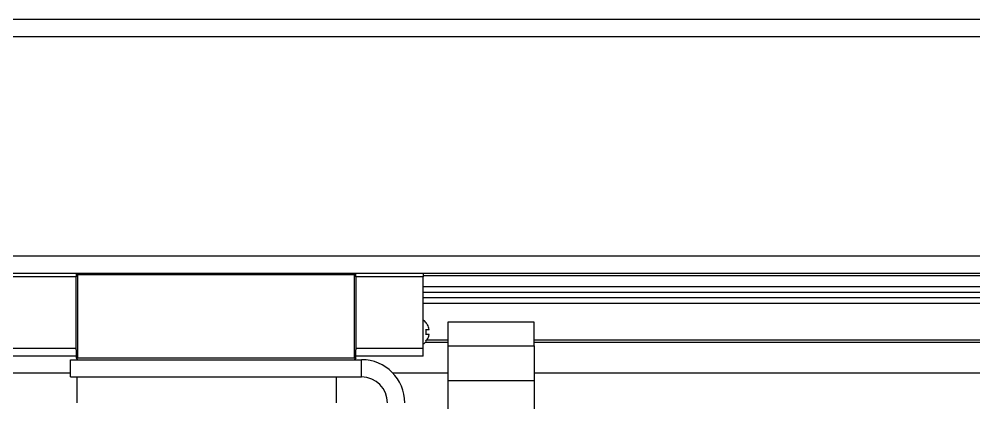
# Model space of a CAD drawing. Header units: millimetres. Extents: x -358 to 836, y 5 to 1249.
# Drawn here: x 250 to 360.6, y 695.8 to 740.2 of the extents above; entities that cross this region are included whole.
import ezdxf

# ---------------------------------------------------------------- set-up
doc = ezdxf.new("R2010")
doc.units = ezdxf.units.MM

msp = doc.modelspace()

# ---------------------------------------------------------------- linework, layer by layer
at = {"color": 7, "linetype": 'Continuous', "lineweight": 25}
for p, q in [((88.56, 740.21), (487.46, 740.21)), ((87.96, 712.81), (487.96, 712.81)), ((248.83, 710.81), (256.63, 710.81)), ((256.63, 710.41), (248.83, 710.41)), ((256.63, 710.81), (256.83, 710.81)), ((256.83, 710.81), (256.63, 710.61)), ((256.63, 710.81), (256.63, 710.61)), ((256.83, 710.61), (256.63, 710.61)), ((256.63, 710.61), (256.63, 710.41)), ((256.63, 702.15), (256.63, 710.41)), ((256.83, 710.81), (288.83, 710.81)), ((256.83, 710.61), (256.83, 710.81)), ((256.83, 701.01), (256.83, 710.61)), ((288.83, 710.61), (256.83, 710.61)), ((288.83, 710.81), (289.03, 710.81)), ((288.83, 710.81), (288.83, 710.61)), ((289.03, 710.61), (288.83, 710.81)), ((288.83, 710.61), (288.83, 701.01)), ((289.03, 710.61), (288.83, 710.61)), ((289.03, 710.61), (289.03, 710.81)), ((289.03, 710.81), (296.83, 710.81)), ((289.03, 710.41), (289.03, 710.61)), ((296.83, 710.41), (289.03, 710.41)), ((289.03, 710.41), (289.03, 702.15)), ((296.83, 710.81), (487.96, 710.81)), ((296.83, 710.81), (296.83, 710.41)), ((447.96, 710.51), (296.83, 710.51)), ((296.83, 702.15), (296.83, 710.41)), ((296.83, 709.27), (447.96, 709.27)), ((296.83, 708.61), (447.96, 708.61)), ((296.83, 708.02), (447.96, 708.02)), ((296.83, 707.36), (447.96, 707.36)), ((297.14, 705.09), (297.18, 705.09)), ((309.69, 705.16), (299.69, 705.16)), ((299.69, 705.16), (299.69, 702.41)), ((309.69, 702.41), (309.69, 705.16)), ((297.14, 704.32), (297.52, 704.32)), ((297.52, 703.71), (297.14, 703.71)), ((299.69, 702.81), (297.06, 702.81)), ((297.18, 702.94), (297.14, 702.94)), ((297.27, 703.11), (299.69, 703.11)), ((299.69, 702.41), (299.69, 698.41)), ((299.69, 702.41), (309.69, 702.41)), ((309.69, 703.11), (447.96, 703.11)), ((447.96, 702.81), (309.69, 702.81)), ((309.69, 702.41), (309.69, 698.41)), ((248.83, 702.15), (256.63, 702.15)), ((256.63, 701.21), (248.83, 701.21)), ((256.63, 701.95), (256.63, 702.15)), ((256.63, 701.95), (256.63, 701.01)), ((289.03, 702.15), (296.83, 702.15)), ((289.03, 702.15), (289.03, 701.95)), ((289.03, 701.01), (289.03, 701.95)), ((296.83, 701.21), (289.03, 701.21)), ((296.83, 701.21), (296.83, 702.15)), ((255.97, 698.81), (255.97, 700.81)), ((255.97, 700.81), (289.69, 700.81)), ((256.63, 701.01), (256.73, 700.91)), ((256.73, 700.91), (256.83, 701.01)), ((256.83, 700.81), (256.73, 700.91)), ((256.83, 701.01), (288.83, 701.01)), ((288.83, 701.01), (288.93, 700.91)), ((288.93, 700.91), (288.83, 700.81)), ((289.03, 701.01), (288.93, 700.91)), ((289.69, 698.81), (289.69, 700.81)), ((117.96, 699.31), (255.97, 699.31)), ((293.26, 699.31), (299.69, 699.31)), ((309.69, 699.31), (461.96, 699.31)), ((255.97, 698.81), (289.69, 698.81)), ((256.76, 695.81), (256.76, 698.81)), ((286.76, 698.81), (286.76, 695.81)), ((299.69, 698.41), (299.69, 694.76)), ((299.69, 698.41), (309.69, 698.41)), ((309.69, 698.41), (309.69, 694.76))]:
    msp.add_line(p, q, dxfattribs=at)
at = {"color": 8, "linetype": 'Continuous', "lineweight": 25}
msp.add_line((88.56, 738.21), (487.46, 738.21), dxfattribs=at)
at = {"color": 7, "linetype": 'Continuous', "lineweight": 25}
for centre, radius, start, end in [((295.93, 704.01), 1.65, 40.6644, 56.9443), ((295.93, 704.01), 1.65, 303.0557, 319.3356), ((289.69, 695.81), 5, 0, 90), ((289.69, 695.81), 3, 0, 90)]:
    msp.add_arc(centre, radius, start, end, dxfattribs=at)
for points, knots in [([(297.52, 704.32), (297.47, 704.5), (297.39, 704.78), (297.21, 705.01), (297.14, 705.09)], [0, 0, 0, 0, 0.629026, 1, 1, 1, 1]), ([(297.14, 703.71), (297.17, 703.85), (297.2, 704.05), (297.16, 704.26), (297.14, 704.32)], [0, 0, 0, 0, 0.684621, 1, 1, 1, 1]), ([(297.14, 702.94), (297.25, 703.09), (297.43, 703.32), (297.5, 703.6), (297.52, 703.71)], [0, 0, 0, 0, 0.6290252, 1, 1, 1, 1])]:
    msp.add_open_spline(points, degree=3, knots=knots, dxfattribs=at)

doc.saveas('drawing.dxf')
